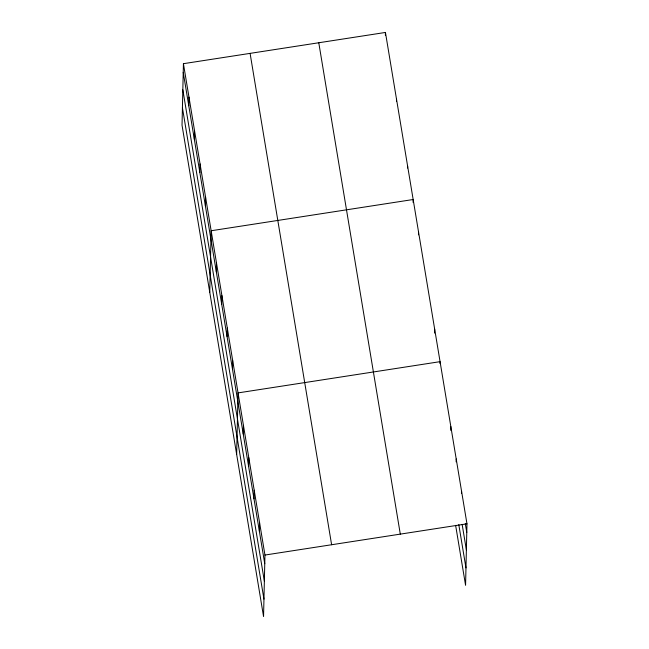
<?xml version="1.0" encoding="UTF-8"?>
<svg xmlns="http://www.w3.org/2000/svg" width="649" height="649" viewBox="0 0 649 649"><rect width="100%" height="100%" fill="white"/><g stroke="black" fill="none" stroke-linecap="round" stroke-linejoin="round"><path stroke-width="0.97" d="M183.424 63.683L182.028 125.184L263.559 616.55L264.954 555.049L183.424 63.683L385.441 32.45L466.972 523.816L465.576 585.317L455.63 525.365M188.778 105.755L188.973 97.099M194.319 139.17L194.513 130.506M199.86 172.585L200.062 163.921M205.409 206.001L205.603 197.337M209.749 292.245L211.144 230.752L413.162 199.519L413.097 202.407M216.328 271.842L216.523 263.178M221.707 304.276L221.909 295.611M227.093 336.701L227.288 328.037M232.472 369.135L232.667 360.471M236.65 454.397L238.045 392.905L440.063 361.663L440.022 363.594M243.229 433.994L243.432 425.33M248.616 466.42L248.81 457.764M253.994 498.854L254.189 490.19M259.373 531.288L259.568 522.623M385.376 35.338L385.441 32.45M396.49 101.203L396.531 99.273M407.572 168.026L407.621 166.103M418.475 234.833L418.54 231.944M434.595 333.083L434.684 329.238M450.739 430.376L450.828 426.531M456.142 461.845L456.206 458.957M461.544 493.313L461.585 491.39M264.954 555.049L466.972 523.816M465.301 523.638L466.769 532.48M462.137 524.368L466.38 549.914M458.794 524.643L465.966 567.883M318.781 42.761L400.303 534.127M250.092 53.38L331.615 544.746M183.229 72.347L264.751 563.713M182.831 89.781L264.362 581.147M182.426 107.742L263.948 599.116"/></g></svg>
